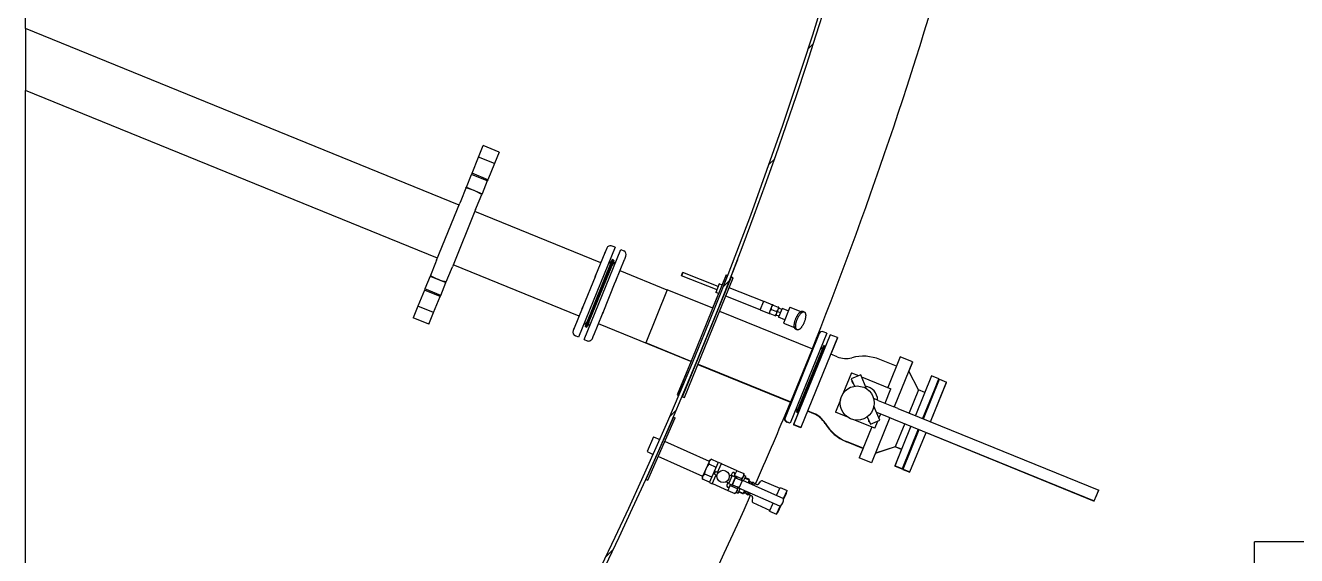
# Model space of a CAD drawing. Header units: millimetres. Extents: x 0 to 157650, y 0 to 89100.
# Drawn here: x 73859 to 85060, y 47330 to 52001 of the extents above; entities that cross this region are included whole.
import ezdxf

# ---------------------------------------------------------------- set-up
doc = ezdxf.new("R2010")
doc.units = ezdxf.units.MM
doc.header["$LTSCALE"] = 150
doc.layers.add('Hatch', color=7, linetype='Continuous', lineweight=18)
doc.layers.add('Visible', color=7, linetype='Continuous', lineweight=25)

msp = doc.modelspace()

# ---------------------------------------------------------------- hatches: boundary and pattern name
at = {"layer": 'Hatch'}
h = msp.add_hatch(dxfattribs=at)
h.set_pattern_fill('ANSI31', color=256, scale=3810, style=0)
h.set_pattern_definition([(45, (0, 0), (-336.7596045400933, 336.7596045400933), [])])
edge = h.paths.add_edge_path()
edge.add_line((75989.09197072382, 42159.58709388264), (75952.4106119664, 42159.58709388264))
edge.add_ellipse((46662.94927914895, 62779.96184395408), major_axis=(-4008.925785350936, -35594.95630068315), ratio=1, start_angle=61.27960638677425, end_angle=90)
edge.add_line((82257.90557983212, 58771.03605860315), (82287.71710102195, 58767.67849931894))
edge.add_ellipse((46662.949279149, 62779.96184395408), major_axis=(30463.29758906604, -18899.99999999983), ratio=1, start_angle=2.8421709430404007e-13, end_angle=25.39031012699229, ccw=False)
edge.add_ellipse((46662.94927923882, 62779.96184389765), major_axis=(19199.99999987909, 30275.11354226485), ratio=1, start_angle=270.0000000000001, end_angle=270.56598760996, ccw=False)
edge.add_ellipse((46662.94927914807, 62779.96184395474), major_axis=(20620.37475007207, 29326.14269157576), ratio=1, start_angle=269.99999999999994, end_angle=272.73034773299247, ccw=False)

# ---------------------------------------------------------------- linework, layer by layer
at = {"layer": 'Visible', "color": 9, "true_color": 0xc0c0c0}
for p, q in [((73859.06213020667, 51973.4505565654), (73859.06213020667, 55245.27835589115)), ((73859.06213020663, 51973.4505565654), (73859.06213020663, 51428.26210405357)), ((77680.02686573617, 50416.8725374681), (73859.06213020661, 51973.4505565654)), ((73859.06213020667, 42159.58709388265), (73859.06213020667, 51428.26210405357)), ((77489.54135063649, 49949.28374532574), (73859.06213020664, 51428.26210405363)), ((77852.16989353922, 50839.43564104097), (77893.96883529662, 50942.04038071859)), ((78032.88410331277, 50885.44931859747), (77893.96883529659, 50942.04038071859)), ((78032.88410331277, 50885.44931859747), (77991.08516155538, 50782.84457891979)), ((77794.4816284368, 50697.82704583666), (77852.1698935392, 50839.43564104097)), ((77991.08516155537, 50782.84457891979), (77852.16989353919, 50839.43564104097)), ((77991.08516155537, 50782.84457891979), (77933.39689645296, 50641.23598371555)), ((77744.37090336776, 50574.8191972025), (77790.10860696158, 50687.09249823329)), ((77790.10860696164, 50687.09249823333), (77794.48162843683, 50697.8270458367)), ((77929.02387497773, 50630.50143611218), (77790.1086069616, 50687.09249823335)), ((77933.39689645299, 50641.23598371558), (77794.4816284368, 50697.8270458367)), ((77929.02387497773, 50630.50143611218), (77883.28617138397, 50518.22813508144)), ((77933.39689645299, 50641.23598371558), (77929.02387497775, 50630.50143611216)), ((77741.27757848482, 50567.22594768419), (77696.07743536454, 50456.27220763107)), ((77741.27757848476, 50567.22594768422), (77744.37090336783, 50574.81919720249)), ((77744.37090336776, 50574.8191972025), (77883.28617138395, 50518.22813508139)), ((77883.28617138397, 50518.22813508135), (77880.19284650091, 50510.63488556306)), ((77482.38091198575, 49931.70686627475), (77687.18730438674, 50434.44941651904)), ((77696.07743536454, 50456.27220763111), (77687.18730438674, 50434.44941651904)), ((77834.99270338069, 50399.68114550997), (77880.19284650091, 50510.63488556309)), ((77826.1025724029, 50377.85835439791), (77621.29618000191, 49875.11580415362)), ((78928.87512520154, 49908.11888899923), (77818.94213375237, 50360.28147534701)), ((77826.10257240289, 50377.85835439791), (77834.99270338069, 50399.68114550998)), ((79054.65045994376, 50045.89885006195), (78732.08140585336, 49254.08182236982)), ((78782.09090233917, 49233.70904000613), (79104.65995642959, 50025.52606769828)), ((78964.92385012849, 49996.60845072822), (78883.77344178435, 49797.40684004594)), ((78964.92385012849, 49996.60845072821), (78967.32684239665, 50002.50712628684)), ((78981.33503978774, 50036.89334245015), (78967.32684239665, 50002.50712628686)), ((79054.65045994379, 50045.89885006193), (79028.25655902071, 50056.65115186493)), ((79104.65995642959, 50025.52606769827), (79131.05385735269, 50014.77376589527)), ((79140.58635391653, 49942.75195658123), (79150.81166676748, 49967.85224666231)), ((77473.49078100789, 49909.8840751627), (77428.29063788768, 49798.93033510958)), ((77482.38091198575, 49931.70686627475), (77473.49078100795, 49909.88407516268)), ((77567.20590590381, 49742.33927298841), (77612.40604902408, 49853.29301304153)), ((77612.40604902411, 49853.29301304155), (77621.29618000191, 49875.11580415362)), ((78738.38961010177, 49440.53009685684), (77628.4566186526, 49892.69268320461)), ((79030.00881675725, 49937.69977695563), (78790.06271336369, 49348.69904056709)), ((78798.39762944472, 49345.30357683977), (79038.34373283827, 49934.30431322831)), ((79038.34373283823, 49934.30431322836), (78798.39762944466, 49345.30357683983)), ((78806.73254552568, 49341.90811311251), (79046.67864891925, 49930.90884950105)), ((79038.3437328382, 49934.30431322843), (79030.00881675724, 49937.69977695568)), ((79038.34373283829, 49934.30431322833), (79046.67864891923, 49930.90884950108)), ((79062.13604109579, 49750.17832705432), (79138.50429418727, 49937.64108086205)), ((79140.58635391651, 49942.75195658121), (79138.50429418725, 49937.64108086205)), ((79946.41832395027, 49457.79072756119), (80135.60001892623, 49938.85003641878)), ((80135.60001892623, 49938.85003641878), (80134.43185163884, 49939.30943064187)), ((77425.19731300464, 49791.33708559124), (77379.45960941081, 49679.06378456044)), ((77428.2906378877, 49798.93033510951), (77425.19731300462, 49791.33708559122)), ((77425.19731300464, 49791.33708559124), (77564.11258102083, 49734.74602347012)), ((77518.37487742702, 49622.47272243936), (77564.11258102083, 49734.74602347022)), ((77564.11258102083, 49734.74602347016), (77567.20590590389, 49742.33927298845)), ((78878.62269947458, 49784.76320478582), (78770.84807997703, 49520.20658415203)), ((78878.62269947457, 49784.76320478578), (78883.77344178432, 49797.40684004588)), ((78949.10848500297, 49472.72721270277), (79057.1095042597, 49737.83958157748)), ((79062.13604109577, 49750.17832705432), (79057.10950425969, 49737.83958157746)), ((79514.39684295599, 49669.59006221207), (79098.35175218122, 49839.07779321138)), ((80035.1498861172, 49802.89242716965), (79605.12764463034, 48747.10794545634)), ((79638.92867538906, 49798.91227700913), (79647.71213908722, 49821.24724433535)), ((79638.92867538909, 49798.91227700913), (79640.62261334261, 49795.02247313107)), ((79651.60194296525, 49822.94118228887), (79640.62261334258, 49795.02247313109)), ((79953.31215590962, 49672.05398135701), (79640.62261334262, 49795.02247313107)), ((79647.71213908722, 49821.24724433529), (79651.60194296522, 49822.9411822888)), ((79649.58172809717, 48729.00174580366), (80079.6039695843, 49784.78622751774)), ((79964.29148553225, 49699.97269051481), (79651.60194296525, 49822.94118228882)), ((79666.25200938739, 48722.21192093808), (80096.27425087454, 49777.99640265216)), ((80033.58765394652, 49800.97188095054), (79998.1201329906, 49713.90901280862)), ((80033.58765394655, 49800.97188095054), (80034.25664298324, 49800.69934935145)), ((80035.1498861172, 49802.89242716961), (80047.61975384098, 49797.81343561166)), ((80079.6039695844, 49784.78622751778), (80096.27425087454, 49777.99640265221)), ((77375.08658793566, 49668.32923695706), (77317.39832283319, 49526.72064175276)), ((77379.45960941084, 49679.06378456049), (77375.08658793566, 49668.32923695706)), ((77514.00185595184, 49611.73817483598), (77375.08658793566, 49668.32923695711)), ((77518.37487742702, 49622.47272243936), (77379.45960941083, 49679.06378456053)), ((77514.00185595184, 49611.73817483598), (77518.37487742702, 49622.47272243936)), ((79515.2793081485, 49671.75667818214), (79324.82472066893, 49204.15528799176)), ((79915.36605911357, 49508.80088140819), (79515.27930814849, 49671.75667818216)), ((79967.67188765526, 49639.16706588553), (79914.67774533649, 49509.08123240632)), ((79973.56901906319, 49723.56399975264), (79944.03462237815, 49648.46267211821)), ((79968.35494748993, 49638.89844533304), (79944.03462237824, 49648.46267211818)), ((79998.79822475048, 49713.64234600445), (79973.56901906326, 49723.56399975258)), ((80013.02815322384, 49621.33023154912), (80011.03952435688, 49622.11228102371)), ((80043.47143048435, 49696.0741322206), (80040.57392104187, 49697.21360865819)), ((80364.43094727217, 49569.85338503502), (80060.22388262469, 49689.48605205551)), ((77317.39832283313, 49526.7206417527), (77275.59938107575, 49424.11590207502)), ((77456.31359084936, 49470.12957963156), (77317.39832283316, 49526.72064175273)), ((77456.31359084936, 49470.12957963156), (77514.0018559518, 49611.73817483592)), ((78765.96682261447, 49508.22445924817), (78770.84807997706, 49520.20658415209)), ((80334.89655058719, 49494.75205740055), (80029.78060536408, 49614.74215138415)), ((80334.841653939, 49494.61246385477), (80364.48584392027, 49569.99297858078)), ((80364.4858439204, 49569.9929785808), (80442.65822956215, 49539.2508556373)), ((80421.9903637052, 49486.69572198162), (80433.68190543806, 49516.4254745679)), ((80433.68190543809, 49516.42547456788), (80436.81245869586, 49524.38597934458)), ((80436.81245869583, 49524.38597934462), (80442.65822956226, 49539.25085563776)), ((80448.20974557643, 49537.06766285902), (80492.9441318637, 49519.4753891711)), ((80498.4956478778, 49517.29219639238), (80492.64987701138, 49502.42732009925)), ((80523.66952462992, 49499.3331894802), (80495.75081547214, 49510.3125191029)), ((80593.7565521999, 49517.70765726584), (80538.31093760533, 49376.71817601908)), ((80593.75655219995, 49517.70765726582), (80691.52527607794, 49479.25906567157)), ((77414.51464909197, 49367.52483995393), (77275.59938107578, 49424.11590207504)), ((77414.51464909197, 49367.52483995393), (77456.31359084936, 49470.12957963155)), ((78765.96682261444, 49508.22445924811), (78694.70090238555, 49333.28650901448)), ((78867.7136950754, 49272.92571341818), (78944.0819481669, 49460.38846722592)), ((78949.10848500294, 49472.72721270268), (78944.0819481669, 49460.38846722593)), ((79976.49042387088, 49483.90485689048), (80793.33420709167, 49151.20343847674)), ((80334.84165393906, 49494.61246385474), (80413.01403958086, 49463.87034091124)), ((80413.014039581, 49463.87034091175), (80418.85981044744, 49478.73521720489)), ((80418.56555559518, 49461.687148133), (80463.29994188249, 49444.09487444509)), ((80418.85981044747, 49478.73521720488), (80421.99036370522, 49486.69572198157)), ((80433.38765058575, 49499.37740549603), (80478.12203687301, 49481.78513180811)), ((80474.69722876299, 49456.77655795951), (80468.85145789656, 49441.91168166637)), ((80499.51499946005, 49437.91202933317), (80471.59629030227, 49448.89135895582)), ((80477.8277820208, 49464.73706273628), (80474.69722876299, 49456.77655795954)), ((80489.51932375362, 49494.46681532252), (80477.82778202076, 49464.73706273624)), ((80511.59226204497, 49468.62260940664), (80483.67355288718, 49479.60193902934)), ((80492.64987701134, 49502.42732009921), (80489.51932375359, 49494.46681532246)), ((80527.07311681294, 49507.98798931917), (80496.11140727696, 49429.25722949424)), ((80550.55289013468, 49407.84753672998), (80496.11140727706, 49429.25722949421)), ((80581.51459967061, 49486.57829655492), (80527.07311681299, 49507.98798931915)), ((80708.72518771778, 49482.16595152236), (80721.70377157207, 49477.06198524058)), ((78692.9485043317, 49328.98486072942), (78685.92969551547, 49311.75564340577)), ((78692.94850433171, 49328.98486072943), (78694.70090238556, 49333.28650901448)), ((78798.39762944463, 49345.30357683977), (78790.06271336364, 49348.69904056703)), ((78798.39762944478, 49345.30357683977), (78806.73254552572, 49341.90811311253)), ((79723.29886033645, 49039.29946641798), (78907.8662370815, 49371.48900106901)), ((79915.07775742824, 49380.84381507673), (79914.84525918515, 49380.93524748621)), ((80538.31093760532, 49376.71817601904), (80636.07966148332, 49338.26958442478)), ((80854.7372770412, 49286.05322713363), (80552.59007052261, 48544.22570971872)), ((80920.48961864033, 49288.42589951699), (80597.97293752496, 48496.58753823143)), ((80646.6919753496, 49324.42524478092), (80659.67055920395, 49319.32127849916)), ((80920.48961864036, 49288.42589951704), (80889.92743627494, 49300.87391177062)), ((78732.0814058534, 49254.08182236981), (78705.68750493025, 49264.83412417281)), ((78782.09090233919, 49233.70904000613), (78808.48480326228, 49222.95673820312)), ((78855.4063224952, 49242.71454761794), (78865.63163534614, 49267.81483769901)), ((78867.71369507539, 49272.92571341817), (78865.63163534613, 49267.81483769901)), ((79724.911471634, 49041.19949121777), (79324.82472066896, 49204.15528799174)), ((80951.05180100574, 49275.97788726352), (80628.53511989066, 48484.13952597864)), ((80893.07675178318, 49181.35683428015), (80653.16960653246, 48592.34022869229)), ((80901.4118924283, 49177.96192184737), (80661.50474717758, 48588.9453162595)), ((81014.95454595154, 49249.95022527879), (80692.43786483647, 48458.11186399392)), ((80831.1960899851, 49248.07521862179), (80791.96055542292, 49151.76292839132)), ((80831.19608998511, 49248.07521862183), (80833.27814971437, 49253.18609434098)), ((80843.5034625653, 49278.28638442206), (80833.27814971436, 49253.18609434098)), ((80901.41189242835, 49177.96192184735), (80893.07675178323, 49181.35683428014)), ((80900.28025495078, 49175.18354163257), (80910.57544920278, 49176.60092489491)), ((81014.9545459515, 49249.95022527882), (80951.05180100571, 49275.97788726355)), ((81014.05957033295, 49247.67814854983), (80955.5601921986, 49104.07849716108)), ((81014.05957033293, 49247.67814854989), (81014.03345900819, 49247.68878573627)), ((80602.87961961198, 48683.60204828599), (80793.33420709168, 49151.20343847674)), ((80793.33420709168, 49151.20343847674), (80602.87961961198, 48683.60204828599)), ((80798.89096752187, 49148.94016352146), (80793.33420709176, 49151.20343847666)), ((81011.11118267836, 49081.45251443756), (80955.54357837775, 49104.08526398947)), ((81568.20720309617, 49081.29748334331), (81457.87254903051, 48810.40541237748)), ((81676.56403148244, 49037.16362171707), (81568.20720309608, 49081.29748334335)), ((79724.19222982011, 49041.49243924109), (79603.49558182599, 48745.21584402768)), ((79785.1409459087, 49014.10634433495), (80600.55803287933, 48681.9231388286)), ((79786.03583639114, 49016.30346669981), (80602.879619612, 48683.60204828608)), ((81534.25807876827, 48997.94607689234), (81388.39311747893, 49057.35704446615)), ((81676.56403148253, 49037.16362171704), (81514.73987218617, 48639.85525096706)), ((81727.93327815733, 48789.49004521759), (81642.61490715454, 48953.81221526602)), ((81675.65498031004, 49034.84778535589), (81642.63056466187, 48953.78205909293)), ((81675.65498031006, 49034.84778535593), (81675.62565454796, 49034.85973203428)), ((81138.35882430145, 48940.54372230108), (81063.31920390639, 48756.30751523229)), ((81219.0675816071, 48922.81513484698), (81136.12358085653, 48887.88244615163)), ((81136.12358085653, 48887.88244615166), (81163.88396974135, 48821.96831808166)), ((81138.35882430145, 48940.54372230108), (81200.78768501976, 48915.11637506828)), ((81271.01462113285, 48799.47234486063), (81219.0675816071, 48922.81513484701)), ((81226.7663413859, 48904.53523825968), (81485.65635118078, 48799.08903760145)), ((81842.91185003192, 48912.72225695494), (81700.89134659353, 48564.03553996811)), ((81906.81459497771, 48886.69459497022), (81764.79409153933, 48538.00787798339)), ((81773.12923218445, 48534.61296555059), (81915.14973562279, 48883.2996825373)), ((81834.25359691522, 48509.71694104347), (81976.27410035356, 48858.40365803018)), ((81834.25679782589, 48509.71563730884), (81975.35322500483, 48856.06799867175)), ((81906.81459497768, 48886.69459497023), (81842.91185003189, 48912.72225695496)), ((81905.89559099673, 48884.36352973221), (81866.3533028295, 48787.2982449887)), ((81905.89559099675, 48884.3635297322), (81905.86948162272, 48884.37416612395)), ((81915.1497356228, 48883.29968253732), (81976.27410035362, 48858.40365803018)), ((81975.32711578281, 48856.07863500161), (81975.35322500487, 48856.0679986718)), ((79603.495581826, 48745.21584402768), (79616.6689449464, 48739.84930209647)), ((79605.12764463034, 48747.10794545628), (79617.59751235411, 48742.02895389833)), ((79649.58172809717, 48729.00174580366), (79666.25200938742, 48722.21192093805)), ((81434.1668459501, 48672.67273781739), (81485.65635118076, 48799.08903760149)), ((81727.93327815739, 48789.49004521756), (81645.32374229285, 48586.6682895201)), ((81783.50088245797, 48766.85729566566), (81727.9332781573, 48789.49004521762)), ((81872.71333021294, 48779.11042447363), (81866.33824317479, 48787.31763260157)), ((80601.47503990657, 48684.1741352261), (80560.40549087324, 48583.35985117794)), ((80608.43638004208, 48681.33877333082), (80602.87961961198, 48683.60204828605)), ((81041.5365956953, 48702.8271658415), (80996.90413960184, 48593.2461954217)), ((81333.40881149592, 48713.71160187943), (81334.74453470677, 48713.16756026951)), ((81374.03676452201, 48697.16378958443), (81334.74453470674, 48713.16756026949)), ((81387.90891030141, 48521.91913121927), (81335.96187077565, 48645.26192120572)), ((81374.03676452201, 48697.16378958443), (81506.79963834584, 48643.08931740113)), ((81546.0918681612, 48627.08554671612), (81506.79963834584, 48643.08931740122)), ((81546.09186816124, 48627.0855467161), (83316.51944163622, 47905.98834674557)), ((79568.94141489823, 48549.42490529909), (79326.18183064547, 48000.72846440163)), ((79342.64272387238, 47993.44567687405), (79585.40230812515, 48542.1421177715)), ((79568.94141489819, 48549.42490529911), (79585.40230812512, 48542.14211777152)), ((80558.32343114397, 48578.24897545876), (80548.09811829303, 48553.14868537768)), ((80558.32343114399, 48578.24897545879), (80560.40549087325, 48583.35985117797)), ((80597.972937525, 48496.58753823148), (80567.41075515962, 48509.035550485)), ((80594.24982863099, 48495.47486434176), (80567.85592770789, 48506.22716614475)), ((80668.99652778498, 48583.53572695005), (80627.5894929551, 48481.89300943333)), ((80661.50474717759, 48588.94531625955), (80653.16960653246, 48592.34022869232)), ((80661.71268797679, 48589.45584954955), (80668.072417649, 48581.26729440245)), ((80662.63638465539, 48591.72369647524), (80669.01147169352, 48583.5164883473)), ((80806.47723867612, 48579.08572742611), (80750.92774489136, 48601.71538432751)), ((80807.416436711, 48581.34407573129), (80751.84883241034, 48603.97682528324)), ((81106.48511002173, 48548.61373932826), (80996.90413960181, 48593.24619542171)), ((81344.20166648121, 48451.79151072213), (81159.96545941215, 48526.83113111731)), ((81277.20452066601, 48552.90057059389), (81304.96490955084, 48486.98644252388)), ((81304.96490955085, 48486.98644252396), (81387.90891030141, 48521.9191312193)), ((81476.26419794794, 48545.39032365599), (81314.44003865155, 48148.08195290594)), ((81344.20166648121, 48451.79151072213), (81369.62901371407, 48514.22037144043)), ((81357.68238901225, 48593.68883169544), (81468.32396410749, 48548.62439009001)), ((81380.21015052265, 48540.19902780663), (81395.69117171188, 48578.20781050631)), ((81468.32396410765, 48548.62439009), (81507.61619392296, 48532.62061940492)), ((81507.61619392296, 48532.62061940492), (83278.04376739799, 47811.5234194344)), ((80595.16844502064, 48497.72981127501), (80594.24982863091, 48495.47486434173)), ((80691.49051624251, 48455.86112085768), (80627.58949295507, 48481.89300943335)), ((80692.43786483642, 48458.11186399392), (80628.53511989064, 48484.13952597866)), ((80692.41175275976, 48458.1224994729), (80691.49051624253, 48455.86112085761)), ((81316.4178643309, 48463.10788549814), (81206.0832102652, 48192.21581453222)), ((81662.41567235524, 48469.57061265694), (81520.39516891683, 48120.88389567006)), ((81606.84806805455, 48492.20336220888), (81524.23853218996, 48289.38160651132)), ((81726.31841730104, 48443.54295067221), (81584.29791386264, 48094.85623368534)), ((81592.63305450769, 48091.46132125236), (81734.65355794615, 48440.14803823939)), ((81653.75741923846, 48066.56529674523), (81795.77792267692, 48415.25201373226)), ((81794.83093771116, 48412.92698973406), (83277.05364657089, 47809.1016608677)), ((79393.78702160231, 48375.97514289892), (79336.72729167214, 48247.00610207763)), ((79393.7870216023, 48375.97514289901), (79449.34747757044, 48353.44136344533)), ((79476.87484257031, 48341.33178008872), (79476.80789435642, 48341.36139996478)), ((79886.60842284607, 48160.05348814386), (79493.33573579726, 48334.04899256118)), ((81239.07291095491, 48273.28025931653), (81093.2118795379, 48332.70087454373)), ((81240.0323345931, 48275.56722098326), (81094.16737330376, 48334.97818855708)), ((81523.28002163958, 48287.07584688115), (81347.45909240442, 48229.14986332967)), ((81524.23853218996, 48289.38160651132), (81348.3891629794, 48231.43335935695)), ((81524.21636175299, 48289.37430061096), (81523.2800216396, 48287.07584688115)), ((81578.8461288461, 48264.43942203269), (81523.28002163967, 48287.0758468811)), ((81579.8061364906, 48266.74885695941), (81524.23853219, 48289.38160651131)), ((79336.72729167211, 48247.00610207768), (79390.77234978948, 48221.04715030883)), ((79418.24840297327, 48208.82158961199), (79418.18145475931, 48208.8512094881)), ((79827.98198324906, 48027.54329766706), (79434.70929620018, 48201.53880208443)), ((79886.20264850708, 48159.1363382139), (79890.67464588277, 48169.24415352959)), ((79890.6746458828, 48169.24415352957), (79902.57700720399, 48177.93432173267)), ((79964.42551877226, 48150.57070528484), (79902.57700720387, 48177.93432173267)), ((81240.00852077454, 48275.576920379), (81205.11827368221, 48189.93109850682)), ((81313.47218273483, 48145.7900700523), (81205.11827368216, 48189.93109850679)), ((81314.44003865153, 48148.08195290594), (81206.08321026518, 48192.21581453222)), ((81579.78967400841, 48266.7555621474), (81519.42551361889, 48118.57839061571)), ((81591.66145298738, 48089.15103831302), (81635.04572076416, 48195.64731104593)), ((81634.1047495782, 48193.33748932489), (81623.83378187404, 48191.92413364582)), ((81635.06945991755, 48195.65057931631), (81624.77426566555, 48194.23319605397)), ((79828.38775758895, 48028.46044759852), (79857.29520304802, 48093.7983929062)), ((79857.29520304802, 48093.7983929062), (79886.20264850708, 48159.1363382139)), ((79945.15388846621, 48107.01207507974), (79883.30537689784, 48134.37569152756)), ((79885.8269267585, 47972.91853212655), (79965.9375895619, 48153.98835762267)), ((79930.62925419086, 48048.2312233323), (79940.33963756096, 48070.17908096821)), ((79956.80053078788, 48062.89629344054), (79940.33963756096, 48070.17908096813)), ((79956.80053078789, 48062.89629344059), (79992.00067050452, 48142.45727737066)), ((79956.8005307879, 48062.89629344059), (79969.43405343682, 48066.61647279465)), ((79965.9375895619, 48153.98835762276), (79992.00067050452, 48142.45727737077)), ((79990.78687258328, 48139.71379516624), (80126.58924170537, 48079.63079806367)), ((80086.11852888856, 48054.88971069671), (80076.40814551846, 48032.94185306079)), ((80126.58924170537, 48079.63079806362), (80110.80986872895, 48043.96552940529)), ((80126.29096883703, 48078.95662793027), (80188.13948040546, 48051.5930114825)), ((81314.41071205099, 48148.09389766418), (81313.47218273483, 48145.79007005235)), ((81583.3265369063, 48092.54650204005), (81519.42551361893, 48118.57839061573)), ((81584.2979138626, 48094.85623368534), (81520.39516891682, 48120.88389567007)), ((81584.27180373683, 48094.86686836968), (81583.32653690633, 48092.54650203999)), ((81591.66145298745, 48089.15103831305), (81652.78417091462, 48064.25097097974)), ((81592.63305450768, 48091.46132125235), (81653.75741923845, 48066.5652967452)), ((81652.78417091449, 48064.25097097972), (81653.7313092646, 48066.57593136786)), ((79326.18183064547, 48000.72846440163), (79342.64272387238, 47993.44567687404)), ((79823.91576021328, 48018.35263228282), (79828.38775758895, 48028.46044759852)), ((79823.91576021328, 48018.35263228288), (79825.49048597972, 48003.69980091219)), ((79887.33899754811, 47976.33618446439), (79825.49048597968, 48003.69980091215)), ((79906.61062785417, 48019.89481466955), (79844.7621162858, 48047.25843111732)), ((79885.8269267585, 47972.91853212658), (79911.89000770115, 47961.38745187454)), ((79911.89000770113, 47961.38745187454), (79947.09014741778, 48040.94843580466)), ((79913.10380562244, 47964.13093407899), (80048.90617474451, 47904.04793697642)), ((79930.62925419086, 48048.23122333223), (79947.09014741778, 48040.94843580465)), ((79952.83447960838, 48029.09734823302), (79947.09014741782, 48040.94843580473)), ((80032.55181060129, 47980.1741436124), (80055.89761635473, 47969.8452665206)), ((80049.70459125066, 47972.58524456212), (80039.99420788056, 47950.63738692626)), ((80055.89761635468, 47969.84526652055), (80057.83755122553, 47968.98698177943)), ((80085.14800445402, 48030.71533138041), (80057.23065226497, 47967.61524067722)), ((80087.41888075216, 47949.33831914207), (80058.31985768929, 47962.21259025882)), ((80059.2553648691, 48040.53075211112), (80082.60117062248, 48030.20187501927)), ((80064.6855477209, 47939.71320563483), (80071.96833524854, 47956.17409886175)), ((80068.4760779189, 47948.28073731499), (80130.32458948727, 47920.91712086718)), ((80082.60117062248, 48030.20187501926), (80084.54110549338, 48029.34359027812)), ((80114.24702751687, 48017.84106026367), (80086.32967532781, 47954.74096956049)), ((80095.1786202356, 47945.90518017761), (80087.41888075219, 47949.33831914205)), ((80089.87860364215, 48033.54312757553), (80118.97762670502, 48020.66885645879)), ((80090.8164440301, 47954.39614118046), (80117.51999829794, 48014.75274967914)), ((80090.8164440301, 47954.39614118046), (80131.30299669027, 47936.48368912312)), ((80100.5161183844, 47950.10471747493), (80099.90921942377, 47948.73297637269)), ((80103.52708120142, 48027.50463617845), (80110.809868729, 48043.96552940526)), ((80107.019338531, 48035.39799772516), (80168.86785009937, 48008.03438127739)), ((80117.51999829792, 48014.75274967918), (80158.00655095802, 47996.84029762189)), ((80126.73736618843, 48017.23571749422), (80118.97762670503, 48020.66885645871)), ((80127.82657161282, 48011.83306707588), (80127.21967265222, 48010.46132597364)), ((80175.13312459212, 47989.26299333265), (80148.42957032434, 47928.90638483397)), ((80169.64616018315, 47991.69058917516), (80158.00655095802, 47996.84029762186)), ((80169.64616018321, 47991.69058917515), (80175.13312459216, 47989.26299333259)), ((80169.68654047106, 47991.67272373785), (80189.71420617218, 48036.94018011253)), ((80169.68654047103, 47991.67272373781), (80185.24220879619, 48026.83236479614)), ((80176.95382147403, 47993.37821663936), (80175.13312459213, 47989.26299333263)), ((80176.95382147405, 47993.37821663935), (80537.78466425672, 47833.7359466144)), ((80185.24220879619, 48026.83236479614), (80189.71420617186, 48036.94018011184)), ((80187.96813057983, 47988.50515951691), (80206.1750993991, 48029.65739258494)), ((80189.71420617188, 48036.94018011182), (80188.13948040544, 48051.59301148252)), ((80189.7142061721, 48036.94018011257), (80206.17509939907, 48029.65739258499)), ((80198.92545640538, 48013.27141416661), (80237.33420726823, 47996.27824326888)), ((80239.12175961619, 48000.31855176706), (80200.71300875336, 48017.3117226648)), ((80237.33420726818, 47996.27824326893), (80226.37688144259, 47971.51198861926)), ((80234.2665679312, 47989.34462294916), (80243.65654655987, 47985.19021782072)), ((80235.76686007137, 47967.35758349077), (80243.6565465599, 47985.19021782064)), ((80237.33420726826, 47996.27824326893), (80239.12175961625, 48000.31855176706)), ((80237.35081026063, 47966.65679693419), (80244.0266988279, 47981.7459490596)), ((80244.02669882786, 47981.74594905969), (80243.65654655981, 47985.19021782069)), ((80244.0266988279, 47981.74594905954), (80259.14483591808, 47975.05723668396)), ((80252.46894735079, 47959.9680845586), (80261.72415650073, 47980.8871363685)), ((80261.72415650074, 47980.88713636852), (80273.06089776894, 47975.87142569147)), ((80263.80568861908, 47954.95237388159), (80273.06089776898, 47975.87142569146)), ((80284.91813055571, 47964.47449209472), (80273.06089776898, 47975.87142569148)), ((80277.93879250811, 47948.69946941821), (80284.91813055567, 47964.47449209471)), ((80284.9181305556, 47964.47449209476), (80303.23118753202, 47956.37225237415)), ((80319.20458651127, 47960.24665337426), (80338.87224700555, 47984.65065301185)), ((80354.73770307831, 47988.57224905459), (80506.71586617587, 47922.91240842867)), ((80064.68554772092, 47939.71320563481), (80048.90617474451, 47904.04793697648)), ((80049.2044476129, 47904.72210710981), (80111.05295918127, 47877.35849066199)), ((80122.95532050243, 47886.04865886517), (80111.0529591813, 47877.35849066206)), ((80122.9553205027, 47886.04865886577), (80142.98298620326, 47931.31611523913)), ((80122.95532050237, 47886.04865886507), (80127.42731787806, 47896.15647418077)), ((80122.95532050263, 47886.04865886586), (80139.41621372961, 47878.76587133828)), ((80127.42731787806, 47896.15647418077), (80142.98298620323, 47931.31611523914)), ((80142.94260591536, 47931.33398067646), (80131.30299669021, 47936.48368912315)), ((80139.41621372962, 47878.76587133819), (80157.62318254827, 47919.91810440479)), ((80142.94260591538, 47931.3339806765), (80148.42957032437, 47928.90638483393)), ((80144.87830437526, 47891.11154125836), (80183.28705523803, 47874.11837036069)), ((80148.42957032434, 47928.90638483393), (80146.60887344244, 47924.7911615272)), ((80507.43971622513, 47765.14889150221), (80146.60887344246, 47924.79116152717)), ((80185.07460758608, 47878.15867885887), (80146.66585672331, 47895.1518497566)), ((80183.28705523812, 47874.11837036069), (80185.07460758612, 47878.15867885882)), ((80196.03193341108, 47902.92493350709), (80185.0746075861, 47878.15867885879)), ((80188.14224692316, 47885.09229917859), (80197.53222555183, 47880.93789405009)), ((80197.53222555188, 47880.93789405015), (80205.42191203978, 47898.77052837859)), ((80200.32997366237, 47882.98058969804), (80197.53222555187, 47880.93789405017)), ((80200.32997366239, 47882.98058969803), (80207.00586222904, 47898.06974182202)), ((80200.32997366237, 47882.98058969804), (80215.44811075255, 47876.29187732246)), ((80212.86879016989, 47870.46197763792), (80222.1239993192, 47891.38102944642)), ((80212.86879016993, 47870.46197763787), (80224.20553143811, 47865.44626696082)), ((80224.20553143814, 47865.44626696088), (80233.46074058747, 47886.36531876943)), ((80240.61450642961, 47864.33739163102), (80224.2055314382, 47865.4462669609)), ((80240.61450642957, 47864.33739163095), (80247.59384447652, 47880.11241430604)), ((80240.6145064295, 47864.33739163101), (80258.92756340592, 47856.2351519104)), ((80266.80416726418, 47841.80880206985), (80261.97347346187, 47810.84048818263)), ((80478.80622922094, 47859.82975605436), (80510.33099559133, 47931.08349114707)), ((80510.3309955913, 47931.08349114711), (80570.58916611093, 47904.42348876173)), ((80538.97412554818, 47832.96571176374), (80570.58916611099, 47904.42348876168)), ((80540.19777572942, 47824.79850891184), (80564.33370393157, 47879.35165021432)), ((83278.04376739798, 47811.52341943436), (83316.51944163626, 47905.98834674554)), ((83296.78829482471, 47857.54471615994), (83315.53556881327, 47903.56404311864)), ((83315.53252500837, 47903.56528309859), (83315.5355688133, 47903.56404311858)), ((80269.74255037293, 47796.46227355533), (80420.55164423489, 47728.16004856926)), ((80416.93651481956, 47719.98896585088), (80448.46128118935, 47791.24270094219)), ((80416.93651481946, 47719.98896585091), (80477.19468533916, 47693.32896346553)), ((80477.19468533923, 47693.32896346549), (80508.80972590142, 47764.78674046203)), ((80491.54061334261, 47714.8213399033), (80515.67654154419, 47769.37448120448)), ((83277.05364657092, 47809.10166086764), (83278.04072346281, 47811.52465923261))]:
    msp.add_line(p, q, dxfattribs=at)
at = {"layer": 'Visible'}
for p in [(84687.949279149, 47209.96184395358), (99387.949279149, 47449.96184395446)]:
    msp.add_line(p, (84687.949279149, 47449.96184395446), dxfattribs=at)
at = {"layer": 'Visible', "color": 9, "true_color": 0xc0c0c0}
for centre, radius in [((81188.749044916, 48674.04358033787), 149.9999999999879), ((80006.81498319257, 48027.64640619732), 54.00000149174562)]:
    msp.add_circle(centre, radius, dxfattribs=at)
for centre, radius, start, end in [((46662.94927914889, 62779.96184395414), 35819.99999999996, 324.8536776223305, 353.5740712355561), ((46662.94927914889, 62779.96184395414), 35849.99999999997, 324.8874257656135, 353.5740712355561), ((46662.949279149, 62779.96184395414), 36750.00000000001, 338.3527594504116, 344.6133525126718), ((77654.24174219432, 50154.78261033633), 421.5266816246063, 57.58618422578903, 78.08398736149618), ((79014.67470411154, 50023.31148754113), 35.99999999999993, 67.83508579359352, 157.8350857937006), ((79117.47200244361, 49981.43410157135), 36.00000000000026, 337.8350857935871, 67.83508579358707), ((78982.47013915742, 49908.47523021739), 32.99999999999996, 337.8350857937089, 40.79939400434608), ((79060.26268924634, 49876.78423542951), 33.00000000000028, 94.87077758295189, 157.8350857936848), ((77654.24174219432, 50154.78261033633), 421.5266816246063, 237.586184225789, 258.0839873614962), ((78719.26935983931, 49298.17378849667), 35.99999999999994, 157.8350857937006, 247.8350857935871), ((78776.47867303653, 49402.82365463853), 32.99999999999997, 274.8707775829519, 337.8350857936848), ((78854.27122312557, 49371.1326598507), 33.00000000000025, 157.8350857937089, 220.799394004346), ((80876.84312688911, 49264.70452951305), 35.99999999999992, 107.9883789299463, 157.8350857937006), ((80879.74269897655, 49275.86848983525), 27.00000000002005, 67.83887544440461, 157.8388754444046), ((78822.06665817133, 49256.29640252695), 36.00000000000026, 247.8350857935935, 337.8350857937006), ((80856.13842285417, 49154.29099130548), 24.00000000001759, 337.8388754443878, 45.81456260752478), ((81088.63188626089, 49271.78024160568), 205.5093749999801, 247.8388754444226, 284.8525516334292), ((81241.28024539133, 48696.1676165116), 389.999999999962, 67.8388754444265, 104.852551633427), ((81168.82356494409, 48868.20839498738), 26.99999999999774, 169.281565682506, 236.3961852063628), ((81241.28024539136, 48696.1676165116), 127.4999999999893, 1.417053922618679, 80.8731566936451), ((80638.64709581409, 48644.21669661046), 32.99999999999993, 280.932186534963, 297.7845417293286), ((80645.6538520209, 48637.51227130866), 24.00000000001781, 269.8631882816158, 337.8388754443878), ((46662.949279149, 62779.96184395414), 36750.00000000001, 336.2193389492423, 337.3174121368762), ((80581.43778261688, 48539.5668304686), 35.99999999999992, 157.8350857937006, 247.8350857937006), ((80577.59549245794, 48534.04097242033), 27.00000000002006, 157.8388754442828, 247.8388754445055), ((80728.9439466288, 48388.76312803973), 205.5093750000164, 30.82140960464491, 67.83508579364006), ((80729.89573312839, 48391.01634856327), 205.5093749999836, 30.82519925541549, 67.83887544441986), ((81313.73692583863, 48524.12683803581), 26.99999999999775, 169.281565682506, 236.3961852063628), ((81240.3486410528, 48693.88057138574), 390.0000000000311, 210.8214096046507, 247.8350857936453), ((81241.28024539133, 48696.1676165116), 389.9999999999687, 210.8251992554314, 247.8388754444245), ((80098.46419880875, 48049.42762005098), 13.50000000000117, 336.1339798991937, 156.1339798991937), ((80052.33987780074, 47945.17529628049), 13.50000000000117, 156.1339798992144, 336.1339798992144), ((80308.69327817771, 47968.71792229437), 13.49999999999872, 246.1339798991845, 321.1339798990181), ((80349.38355533913, 47976.17938409175), 13.49999999999872, 66.63397989914097, 141.1339798990181), ((46662.949279149, 62779.96184395414), 36750, 329.0502769211407, 336.0486208491747), ((80253.46547276025, 47843.88948199025), 13.49999999999876, 351.1339798991194, 66.1339798991846), ((80448.27795020548, 47832.3300922082), 92.22786493959471, 314.0377519998171, 358.2302077985874), ((80535.9639673748, 47829.62072330766), 4.500000000000264, 358.2302077986237, 66.13397989927644), ((78882.300668542, 48525.16490124126), 1799.999999999836, 337.0751969223582, 337.4779503764859), ((79985.4427084345, 48037.10213462671), 599.9999999999452, 344.7567545894801, 347.2245247659064), ((80275.31216796576, 47808.75980826243), 13.49999999999877, 171.1339798993722, 245.6339798993423), ((80509.26041310701, 47769.26411480895), 4.500000000000276, 246.1339798993039, 314.0377519999107), ((78882.300668542, 48525.16490124126), 1799.999999999836, 334.7900094219336, 335.1927628760107), ((79985.4427084345, 48037.10213462671), 599.9999999999446, 325.0434350325048, 327.5112052089301)]:
    msp.add_arc(centre, radius, start, end, dxfattribs=at)
for centre, major_axis, ratio, start_param, end_param in [((80060.14055457119, 47966.32781356551), (-1.820696881895257, -4.115223306729864), 0.7071067811866821, 4.71238898038286, 6.28318530717822), ((80088.05790676025, 48029.4279042687), (1.820696881895256, 4.115223306729864), 0.7071067811866824, 0, 1.570796326795232), ((80089.23957763404, 47953.45354244878), (-1.820696881895262, -4.115223306729854), 0.7071067811866822, 4.712388980382862, 6.283185307178226), ((80096.99931711749, 47950.02040348432), (-1.820696881895247, -4.115223306729876), 0.7071067811866822, 0, 1.570796326793064), ((80117.1569298231, 48016.55363315197), (1.820696881895253, 4.115223306729858), 0.707106781186682, 0, 1.570796326793067), ((80124.91666930655, 48013.12049418751), (1.820696881895253, 4.115223306729858), 0.7071067811866826, 4.712388980385025, 6.28318530717822)]:
    msp.add_ellipse(centre, major_axis=major_axis, ratio=ratio, start_param=start_param, end_param=end_param, dxfattribs=at)
for points, knots in [([(78967.32684239665, 50002.50712628686), (78967.2438698238, 50002.30345177071), (78967.14663283163, 50002.06064470376), (78966.70904943137, 50000.97023753375), (78966.2549611222, 49999.85336281937), (78965.4462131641, 49997.88506043066), (78965.19260933164, 49997.26817958536), (78964.92385012849, 49996.60845072822)], [-2.195279175779033, -2.195279175779033, -2.195279175779033, -2.195279175779033, -2.099349227012419, -2.099349227012419, -1.822984301094878, -1.822984301094878, -1.709770248881892, -1.709770248881892, -1.709770248881892, -1.709770248881892]), ([(79138.50429418727, 49937.64108086205), (79138.71346365288, 49938.15453353969), (79138.9082965474, 49938.63691131663), (79139.61157820125, 49940.3795335667), (79140.01921157788, 49941.38237438309), (79140.42051977855, 49942.35052584721), (79140.51547519628, 49942.57796909889), (79140.58635391653, 49942.75195658123)], [-2.195279175779199, -2.195279175779199, -2.195279175779199, -2.195279175779199, -2.099349227012592, -2.099349227012592, -1.822984301095039, -1.822984301095039, -1.709770248882038, -1.709770248882038, -1.709770248882038, -1.709770248882038]), ([(78883.77344178435, 49797.40684004594), (78883.4664039682, 49796.65314787404), (78883.15208772678, 49795.87747181752), (78881.90189114262, 49792.79232600852), (78880.91422961539, 49790.36567791618), (78879.46999991675, 49786.83744516042), (78879.04633634351, 49785.8031151), (78878.62269947458, 49784.76320478583)], [-2.19527917577917, -2.19527917577917, -2.19527917577917, -2.19527917577917, -2.09934922701255, -2.09934922701255, -1.822984301095001, -1.822984301095001, -1.709770248882027, -1.709770248882027, -1.709770248882027, -1.709770248882027]), ([(79057.1095042597, 49737.83958157748), (79057.46538207473, 49738.71316231979), (79057.81746932349, 49739.58155566081), (79059.17049492447, 49742.91911801581), (79060.14017772971, 49745.30163336184), (79061.42672242626, 49748.44279343319), (79061.78898679836, 49749.32640558588), (79062.13604109577, 49750.17832705432)], [-2.195279175779095, -2.195279175779095, -2.195279175779095, -2.195279175779095, -2.099349227012492, -2.099349227012492, -1.822984301094966, -1.822984301094966, -1.709770248881988, -1.709770248881988, -1.709770248881988, -1.709770248881988]), ([(78770.84807997703, 49520.20658415203), (78770.49683550614, 49519.34437697681), (78770.15040491208, 49518.48986914481), (78768.82327169683, 49515.21586537259), (78767.88104894396, 49512.90075679345), (78766.64387888365, 49509.88079767799), (78766.29717641686, 49509.03538566092), (78765.96682261444, 49508.22445924811)], [-2.195279175779095, -2.195279175779095, -2.195279175779095, -2.195279175779095, -2.099349227012492, -2.099349227012492, -1.822984301094966, -1.822984301094966, -1.709770248881988, -1.709770248881988, -1.709770248881988, -1.709770248881988]), ([(78944.0819481669, 49460.38846722592), (78944.37606593386, 49461.1104442819), (78944.6783168964, 49461.85650344512), (78945.88517404826, 49464.83526303999), (78946.84842598117, 49467.20199238877), (78948.27003553035, 49470.67469898889), (78948.68855482894, 49471.69640129037), (78949.10848500297, 49472.72721270277)], [-2.19527917577917, -2.19527917577917, -2.19527917577917, -2.19527917577917, -2.09934922701255, -2.09934922701255, -1.822984301095001, -1.822984301095001, -1.709770248882027, -1.709770248882027, -1.709770248882027, -1.709770248882027]), ([(80646.69197534963, 49324.425244781), (80646.02032795487, 49324.68937726991), (80644.72064255769, 49325.32853407655), (80642.30676804499, 49327.04606604861), (80640.18625650473, 49329.41209644848), (80637.93576795659, 49333.14525537146), (80636.46718178618, 49336.7345803863), (80635.07053498362, 49341.92169435442), (80634.31230974203, 49346.60698137312), (80633.82754632649, 49353.06286654134), (80633.81368942668, 49358.67553413593), (80634.26672853148, 49366.16509458299), (80635.00427383839, 49372.49811531715), (80636.38579201695, 49380.74072660639), (80637.8524078184, 49387.55305172697), (80640.11527717412, 49396.22983865623), (80642.7932850113, 49405.00994686405), (80645.34163707784, 49412.01876622331), (80646.70585245016, 49415.48775144532)], [4.712388980384687, 4.712388980384687, 4.712388980384687, 4.712388980384687, 4.777838827334477, 4.843288674284264, 4.974188368183839, 5.039638215133627, 5.170537909033201, 5.235987755982989, 5.366887449882563, 5.43233729683235, 5.563236990731926, 5.628686837681713, 5.759586531581287, 5.825036378531075, 5.955936072430649, 6.021385919380437, 6.152285613280012, 6.283185307179586, 6.283185307179586, 6.283185307179586, 6.283185307179586]), ([(80646.70585245016, 49415.48775144532), (80648.07006782251, 49418.95673666734), (80650.97859840108, 49425.82391199197), (80654.99876283022, 49434.07620283025), (80659.25247887772, 49441.97006810171), (80662.81912403666, 49447.95653431876), (80667.4223459833, 49454.9321763002), (80671.19626862947, 49460.07110931782), (80675.9662899967, 49465.8629705279), (80679.79964327594, 49469.96268175892), (80684.5521356261, 49474.35896033696), (80688.29874800442, 49477.27267199931), (80692.85459395962, 49480.11890481512), (80696.3747344662, 49481.74635994999), (80700.56529794914, 49482.94650658482), (80703.72944892065, 49483.23428718691), (80706.66663614122, 49482.84745716039), (80708.05354032305, 49482.43008401135), (80708.7251877178, 49482.16595152243)], [0, 0, 0, 0, 0.1308996938995746, 0.26179938779915, 0.3272492347489369, 0.4581489286485123, 0.5235987755982991, 0.6544984694978737, 0.7199483164476606, 0.850848010347236, 0.9162978572970237, 1.047197551196597, 1.112647398146385, 1.243547092045959, 1.308996938995747, 1.439896632895322, 1.505346479845109, 1.570796326794897, 1.570796326794897, 1.570796326794897, 1.570796326794897]), ([(80659.68443630448, 49410.38378516354), (80658.32022093213, 49406.91479994151), (80655.7718688656, 49399.90598058227), (80653.09386102842, 49391.12587237445), (80650.83099167269, 49382.4490854452), (80649.36437587124, 49375.63676032461), (80647.9828576927, 49367.39414903537), (80647.24531238577, 49361.06112830122), (80646.79227328098, 49353.57156785416), (80646.80613018078, 49347.95890025956), (80647.29089359634, 49341.50301509135), (80648.04911883792, 49336.81772807264), (80649.44576564047, 49331.63061410453), (80650.91435181088, 49328.04128908968), (80653.16484035904, 49324.3081301667), (80655.28535189929, 49321.94209976683), (80658.30269504017, 49319.79518480175), (80660.99481397538, 49318.73648036789), (80664.6662980011, 49318.25294283474), (80667.83044897259, 49318.54072343685), (80672.02101245565, 49319.74087007163), (80675.54115296196, 49321.36832520658), (80680.09699891834, 49324.21455802202), (80683.84361129384, 49327.12826968527), (80688.5961036569, 49331.52454825908), (80692.42945690542, 49335.6242595002), (80697.1994784134, 49341.41612066398), (80700.97340072431, 49346.55505379189), (80705.57662420651, 49353.53069526824), (80709.14326570825, 49359.51716268824), (80713.39699850618, 49367.41102244998), (80716.61309015556, 49374.01286824293), (80720.34506139955, 49382.51385771746), (80723.07963180591, 49389.46744035596), (80726.13803911512, 49398.23331601918), (80728.28048353065, 49405.2573850178), (80730.54333686995, 49413.93417932325), (80732.00995616833, 49420.74650283336), (80733.3914728786, 49428.9891147988), (80734.12901850611, 49435.32213538532), (80734.58205747629, 49442.81169589436), (80734.56820060588, 49448.42436347543), (80734.08343717798, 49454.88024864932), (80733.3252119391, 49459.56553566679), (80731.92856513541, 49464.75264963543), (80730.45997896524, 49468.34197465015), (80728.209490417, 49472.07513357318), (80726.08897887675, 49474.44116397305), (80723.07163573588, 49476.58807893813), (80720.37951680066, 49477.64678337199), (80716.70803277494, 49478.13032090513), (80713.54388180343, 49477.84254030304), (80709.3533183205, 49476.64239366821), (80705.83317781393, 49475.01493853334), (80701.27733185873, 49472.16870571753), (80697.5307194804, 49469.25499405519), (80692.77822713023, 49464.85871547714), (80688.944873851, 49460.75900424612), (80684.17485248377, 49454.96714303605), (80680.4009298376, 49449.82821001842), (80675.79770789095, 49442.85256803699), (80672.23106273203, 49436.86610181993), (80667.97734668454, 49428.97223654847), (80663.95718225538, 49420.7199457102), (80661.0486516768, 49413.85277038556), (80659.68443630448, 49410.38378516354)], [-6.283185307179586, -6.283185307179586, -6.283185307179586, -6.283185307179586, -6.152285613280012, -6.021385919380437, -5.955936072430649, -5.825036378531075, -5.759586531581287, -5.628686837681713, -5.563236990731926, -5.43233729683235, -5.366887449882563, -5.235987755982989, -5.170537909033201, -5.039638215133627, -4.974188368183839, -4.843288674284264, -4.777838827334477, -4.646939133434902, -4.581489286485115, -4.450589592585541, -4.385139745635753, -4.254240051736178, -4.188790204786391, -4.057890510886816, -3.992440663937029, -3.861540970037454, -3.796091123087666, -3.665191429188092, -3.599741582238305, -3.46884188833873, -3.403392041388943, -3.272492347489368, -3.20704250053958, -3.076142806640006, -3.010692959690218, -2.879793265790644, -2.814343418840856, -2.683443724941282, -2.617993877991494, -2.487094184091919, -2.421644337142132, -2.290744643242558, -2.225294796292769, -2.094395102393196, -2.028945255443408, -1.898045561543834, -1.832595714594047, -1.701696020694471, -1.636246173744683, -1.505346479845109, -1.439896632895322, -1.308996938995747, -1.243547092045959, -1.112647398146385, -1.047197551196597, -0.9162978572970237, -0.850848010347236, -0.7199483164476606, -0.6544984694978737, -0.5235987755982991, -0.4581489286485123, -0.3272492347489369, -0.26179938779915, -0.1308996938995746, 0, 0, 0, 0]), ([(78694.70090238556, 49333.28650901448), (78694.51120550725, 49332.82085610562), (78694.33643760941, 49332.38773229715), (78693.71311275092, 49330.84138167095), (78693.3687233471, 49329.99378716206), (78693.05986157607, 49329.2525658892), (78692.99205829053, 49329.09177354634), (78692.9485043317, 49328.98486072943)], [-2.195279175779199, -2.195279175779199, -2.195279175779199, -2.195279175779199, -2.099349227012592, -2.099349227012592, -1.822984301095039, -1.822984301095039, -1.709770248882038, -1.709770248882038, -1.709770248882038, -1.709770248882038]), ([(78865.63163534614, 49267.81483769901), (78865.69170286605, 49267.96228670097), (78865.76622032252, 49268.14932364674), (78866.11662012408, 49269.02571940711), (78866.50872800154, 49269.99044945483), (78867.23611160128, 49271.75902504523), (78867.46687842546, 49272.31984740696), (78867.7136950754, 49272.92571341818)], [-2.195279175779033, -2.195279175779033, -2.195279175779033, -2.195279175779033, -2.099349227012419, -2.099349227012419, -1.822984301094878, -1.822984301094878, -1.709770248881892, -1.709770248881892, -1.709770248881892, -1.709770248881892]), ([(80833.27814971436, 49253.18609434098), (80833.21808219443, 49253.03864533902), (80833.14356473798, 49252.85160839325), (80832.79316493642, 49251.97521263287), (80832.40105705896, 49251.01048258516), (80831.67367345923, 49249.24190699476), (80831.44290663504, 49248.68108463303), (80831.1960899851, 49248.07521862179)], [-2.195279175779095, -2.195279175779095, -2.195279175779095, -2.195279175779095, -2.099349227012492, -2.099349227012492, -1.822984301094966, -1.822984301094966, -1.709770248881988, -1.709770248881988, -1.709770248881988, -1.709770248881988]), ([(80560.40549087325, 48583.35985117794), (80560.19632140762, 48582.84639850031), (80560.00148851311, 48582.36402072338), (80559.29820685925, 48580.6213984733), (80558.89057348264, 48579.6185576569), (80558.48926528197, 48578.65040619279), (80558.39430986423, 48578.4229629411), (80558.32343114397, 48578.24897545877)], [-2.195279175779225, -2.195279175779225, -2.195279175779225, -2.195279175779225, -2.099349227012627, -2.099349227012627, -1.822984301095093, -1.822984301095093, -1.709770248882088, -1.709770248882088, -1.709770248882088, -1.709770248882088])]:
    msp.add_open_spline(points, degree=3, knots=knots, dxfattribs=at)
for points, weights in [([(80433.38765058576, 49499.37740549603), (80431.92620516247, 49509.11866808066), (80433.68190543806, 49516.4254745679)], [1.000157514696737, 1.023029979764005, 1]), ([(80436.81245869583, 49524.38597934462), (80440.50428742474, 49530.93138270385), (80448.20974557639, 49537.06766285902)], [1, 1.023029979764111, 1.000157514696528]), ([(80448.20974557639, 49537.06766285902), (80443.62629378894, 49538.87015407377), (80442.65822956226, 49539.25085563775)], [1.000157514696736, 1.023029979763983, 1]), ([(80492.94413186367, 49519.47538917112), (80494.40557728698, 49509.73412658647), (80492.64987701138, 49502.42732009925)], [1.000157514696737, 1.023029979763981, 1]), ([(80498.4956478778, 49517.29219639238), (80497.52758365116, 49517.67289795635), (80492.94413186367, 49519.47538917112)], [1, 1.023029979764101, 1.000157514696528]), ([(80413.014039581, 49463.87034091175), (80413.98210380765, 49463.4896393478), (80418.56555559514, 49461.68714813302)], [1, 1.02302997976406, 1.000157514696528]), ([(80418.56555559514, 49461.68714813302), (80417.10411017183, 49471.42841071767), (80418.85981044744, 49478.73521720489)], [1.000157514696737, 1.023029979764005, 1]), ([(80421.9903637052, 49486.69572198162), (80425.68219243413, 49493.24112534086), (80433.38765058576, 49499.37740549603)], [1, 1.023029979764136, 1.000157514696529]), ([(80474.69722876299, 49456.77655795953), (80471.00540003406, 49450.23115460028), (80463.29994188243, 49444.09487444512)], [1, 1.0230299797641, 1.000157514696529]), ([(80463.29994188243, 49444.09487444512), (80467.88339366986, 49442.29238323036), (80468.85145789656, 49441.91168166639)], [1.000157514696737, 1.02302997976401, 1]), ([(80478.12203687304, 49481.78513180812), (80479.58348229635, 49472.04386922347), (80477.82778202076, 49464.73706273625)], [1.000157514696737, 1.02302997976401, 1]), ([(80489.5193237536, 49494.46681532252), (80485.8274950247, 49487.92141196329), (80478.12203687304, 49481.78513180812)], [1, 1.023029979764114, 1.000157514696529]), ([(79886.20264850708, 48159.13633821388), (79890.67464588277, 48169.2441535296), (79902.57700720393, 48177.93432173269)], [1.818787654487102, 1.818787654487102, 1.688204576079745]), ([(79844.76211628577, 48047.2584311172), (79848.35120829665, 48073.58276227478), (79857.29520304802, 48093.7983929062)], [1.688204576079743, 1.818787654487102, 1.818787654487101]), ([(79857.29520304802, 48093.7983929062), (79866.23919779941, 48114.01402353762), (79883.30537689792, 48134.3756915276)], [1.818787654487102, 1.818787654487101, 1.688204576079744]), ([(79883.30537689787, 48134.37569152749), (79881.73065113141, 48149.02852289818), (79886.20264850708, 48159.13633821388)], [1.688204576079744, 1.818787654487102, 1.818787654487102]), ([(79825.49048597974, 48003.69980091212), (79823.91576021328, 48018.35263228281), (79828.38775758896, 48028.46044759852)], [1.688204576079746, 1.818787654487104, 1.818787654487104]), ([(79828.38775758896, 48028.46044759852), (79832.85975496465, 48038.56826291422), (79844.76211628581, 48047.25843111731)], [1.818787654487104, 1.818787654487104, 1.688204576079746]), ([(80168.86785009937, 48008.03438127746), (80167.80340894037, 48000.22719732062), (80166.33109019062, 47993.15727449182)], [1.688204576079749, 1.724934029190844, 1.751332490397829]), ([(80185.24220879617, 48026.83236479614), (80180.77021142049, 48016.72454948043), (80168.86785009933, 48008.03438127734)], [1.818787654487105, 1.818787654487105, 1.688204576079747]), ([(80188.1394804054, 48051.59301148254), (80189.71420617186, 48036.94018011184), (80185.24220879617, 48026.83236479614)], [1.688204576079746, 1.818787654487105, 1.818787654487105]), ([(80127.42731787806, 47896.15647418077), (80122.95532050237, 47886.04865886507), (80111.0529591812, 47877.35849066197)], [1.818787654487107, 1.818787654487107, 1.688204576079749]), ([(80130.32458948725, 47920.91712086716), (80131.89931525374, 47906.26428949647), (80127.42731787806, 47896.15647418077)], [1.688204576079748, 1.818787654487106, 1.818787654487107]), ([(80139.62753592279, 47932.80066599308), (80135.38602101475, 47926.95591770159), (80130.32458948722, 47920.91712086705)], [1.751332490397753, 1.72493402919079, 1.688204576079747])]:
    msp.add_rational_spline(points, weights, degree=2, dxfattribs=at)

doc.saveas('drawing.dxf')
